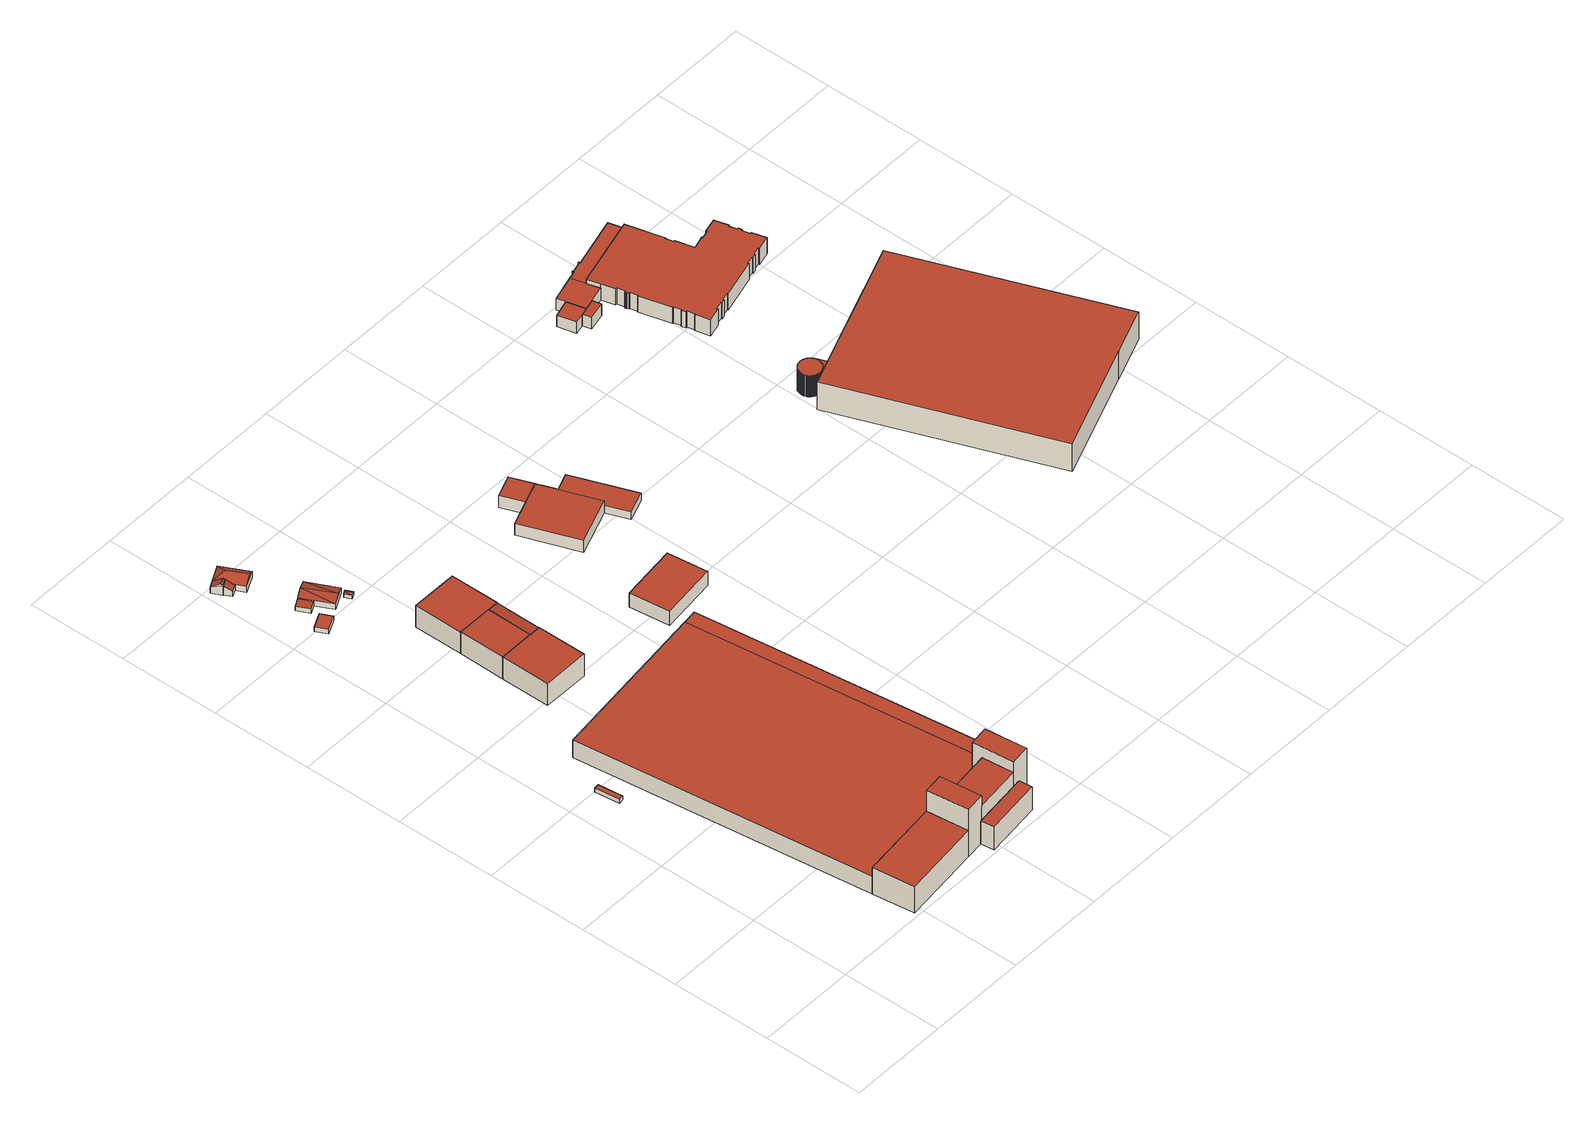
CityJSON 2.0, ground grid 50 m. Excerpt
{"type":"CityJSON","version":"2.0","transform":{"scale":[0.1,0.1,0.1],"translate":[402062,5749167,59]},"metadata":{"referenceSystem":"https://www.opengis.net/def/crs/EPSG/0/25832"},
"CityObjects":{
"building1":{"type":"Building","attributes":{"Gemeindeschluessel":"05515000","Geometrietyp2DReferenz":"3000","function":"31001_2000","roofType":"1000","measuredHeight":2.34},"geometry":[{"type":"Solid","lod":"2","boundaries":[[[[0,1,2,3]],[[4,5,1,0]],[[6,7,5,4]],[[3,2,7,6]],[[4,0,3,6]],[[1,5,7,2]]]],"semantics":{"surfaces":[{"type":"WallSurface"},{"type":"RoofSurface"},{"type":"GroundSurface"}],"values":[[0,0,0,0,1,2]]}}]},
"building2":{"type":"Building","attributes":{"Gemeindeschluessel":"05515000","Geometrietyp2DReferenz":"3000","function":"31001_1310","roofType":"1000","measuredHeight":2.65},"geometry":[{"type":"Solid","lod":"2","boundaries":[[[[8,9,10,11]],[[12,13,9,8]],[[14,15,13,12]],[[11,10,15,14]],[[12,8,11,14]],[[9,13,15,10]]]],"semantics":{"surfaces":[{"type":"WallSurface"},{"type":"RoofSurface"},{"type":"GroundSurface"}],"values":[[0,0,0,0,1,2]]}}]},
"building3":{"type":"Building","attributes":{"Gemeindeschluessel":"05515000","Geometrietyp2DReferenz":"3000","function":"31001_2000"},"address":[{"country":"Germany","locality":"Münster","thoroughfareNumber":"33","thoroughfareName":"Lübecker Straße"}],"children":["building3-1","building3-2","building3-3","building3-4","building3-5","building3-6","building3-7","building3-8"]},
"building3-1":{"type":"BuildingPart","attributes":{"roofType":"1000","measuredHeight":26.95},"parents":["building3"],"geometry":[{"type":"Solid","lod":"2","boundaries":[[[[16,17,18,19]],[[20,21,22,23,24,25,26]],[[27,28,18,17,29]],[[26,27,29,30,20]],[[21,31,30,29,17,16,22]],[[20,30,31,21]],[[22,16,19,32,33,34,23]],[[23,34,33,24]],[[35,36,32,19,18,28]],[[24,33,32,36,35,25]],[[27,26,25,35,28]]]],"semantics":{"surfaces":[{"type":"RoofSurface"},{"type":"GroundSurface"},{"type":"WallSurface"},{"type":"ClosureSurface"}],"values":[[0,1,2,3,2,3,2,3,2,3,3]]}}]},
"building3-2":{"type":"BuildingPart","attributes":{"roofType":"1000","measuredHeight":20.99},"parents":["building3"],"geometry":[{"type":"Solid","lod":"2","boundaries":[[[[37,32,36,38]],[[24,39,40,25]],[[25,35,36,32,33,24]],[[33,32,37,41]],[[24,33,41,39]],[[39,41,37,38,42,40]],[[42,38,36,35]],[[25,40,42,35]]]],"semantics":{"surfaces":[{"type":"RoofSurface"},{"type":"GroundSurface"},{"type":"ClosureSurface"},{"type":"WallSurface"}],"values":[[0,1,2,3,2,2,3,2]]}}]},
"building3-3":{"type":"BuildingPart","attributes":{"roofType":"1000","measuredHeight":9.86},"parents":["building3"],"geometry":[{"type":"Solid","lod":"2","boundaries":[[[[43,44,45,46,47]],[[47,46,48,49]],[[50,51,27,29,43,47,49]],[[45,20,26,52,53,48,46]],[[44,43,29,30]],[[44,30,20,45]],[[20,30,29,27,26]],[[52,51,50,53]],[[53,50,49,48]],[[26,27,51,52]]]],"semantics":{"surfaces":[{"type":"WallSurface"},{"type":"RoofSurface"},{"type":"GroundSurface"},{"type":"ClosureSurface"}],"values":[[0,0,1,2,0,3,3,3,3,3]]}}]},
"building3-4":{"type":"BuildingPart","attributes":{"roofType":"1000","measuredHeight":13.18},"parents":["building3"],"geometry":[{"type":"Solid","lod":"2","boundaries":[[[[54,55,23,34]],[[56,57,55,54]],[[58,59,57,56]],[[54,34,33,41,58,56]],[[39,24,23,55,57,59]],[[24,33,34,23]],[[39,41,33,24]],[[59,58,41,39]]]],"semantics":{"surfaces":[{"type":"WallSurface"},{"type":"RoofSurface"},{"type":"GroundSurface"},{"type":"ClosureSurface"}],"values":[[0,0,0,1,2,3,3,3]]}}]},
"building3-5":{"type":"BuildingPart","attributes":{"roofType":"1000","measuredHeight":9.77},"parents":["building3"],"geometry":[{"type":"Solid","lod":"2","boundaries":[[[[60,61,45,44]],[[62,63,61,60]],[[31,21,63,62]],[[62,60,44,30,31]],[[61,63,21,20,45]],[[21,31,30,20]],[[20,30,44,45]]]],"semantics":{"surfaces":[{"type":"WallSurface"},{"type":"RoofSurface"},{"type":"GroundSurface"},{"type":"ClosureSurface"}],"values":[[0,0,0,1,2,3,3]]}}]},
"building3-6":{"type":"BuildingPart","attributes":{"roofType":"1000","measuredHeight":26.84},"parents":["building3"],"geometry":[{"type":"Solid","lod":"2","boundaries":[[[[64,65,66,67]],[[53,52,40,39,59,68]],[[69,66,65,70]],[[50,53,68,69,70]],[[50,70,65,64,71,51]],[[53,50,51,52]],[[38,42,71,64,67,37]],[[41,39,40,42,38,37]],[[40,52,51,71,42]],[[59,58,41,37,67,66,69,68]],[[41,58,59,39]]]],"semantics":{"surfaces":[{"type":"RoofSurface"},{"type":"GroundSurface"},{"type":"WallSurface"},{"type":"ClosureSurface"}],"values":[[0,1,2,3,2,3,2,3,3,2,3]]}}]},
"building3-7":{"type":"BuildingPart","attributes":{"roofType":"1000","measuredHeight":14.98},"parents":["building3"],"geometry":[{"type":"Solid","lod":"2","boundaries":[[[[72,73,68,69]],[[74,49,48,73,72]],[[74,72,69,70]],[[73,48,53,68]],[[49,74,70,50]],[[49,50,53,48]],[[53,50,70,69,68]]]],"semantics":{"surfaces":[{"type":"WallSurface"},{"type":"RoofSurface"},{"type":"GroundSurface"},{"type":"ClosureSurface"}],"values":[[0,0,1,2,0,3,3]]}}]},
"building3-8":{"type":"BuildingPart","attributes":{"roofType":"1000","measuredHeight":10.21},"parents":["building3"],"geometry":[{"type":"Solid","lod":"2","boundaries":[[[[35,28,71,42]],[[26,25,40,52]],[[51,71,28,27]],[[51,27,26,52]],[[27,28,35,25,26]],[[25,35,42,40]],[[42,71,51,52,40]]]],"semantics":{"surfaces":[{"type":"RoofSurface"},{"type":"GroundSurface"},{"type":"WallSurface"},{"type":"ClosureSurface"}],"values":[[0,1,2,3,3,3,3]]}}]},
"building4":{"type":"Building","attributes":{"Gemeindeschluessel":"05515000","Geometrietyp2DReferenz":"3000","function":"31001_1100","roofType":"2100","measuredHeight":5.13},"geometry":[{"type":"Solid","lod":"2","boundaries":[[[[75,76,77,78]],[[79,80,76,75]],[[81,82,80,79]],[[78,77,82,81]],[[79,75,78,81]],[[76,80,82,77]]]],"semantics":{"surfaces":[{"type":"WallSurface"},{"type":"RoofSurface"},{"type":"GroundSurface"}],"values":[[0,0,0,0,1,2]]}}]},
"building5":{"type":"Building","attributes":{"Gemeindeschluessel":"05515000","Geometrietyp2DReferenz":"3000","function":"31001_1000"},"address":[{"country":"Germany","locality":"Münster","thoroughfareNumber":"12","thoroughfareName":"Antwerpener Straße"}],"children":["building5-1","building5-2"]},
"building5-1":{"type":"BuildingPart","attributes":{"roofType":"3100","measuredHeight":6.19},"parents":["building5"],"geometry":[{"type":"Solid","lod":"2","boundaries":[[[[83,84,85,86]],[[75,87,88,89,79]],[[86,85,87,75]],[[90,83,91,79]],[[75,92,86]],[[86,92,91,83]],[[79,91,92,75]],[[84,88,87,85]],[[90,79,89]],[[84,83,90,89,88]]]],"semantics":{"surfaces":[{"type":"WallSurface"},{"type":"RoofSurface"},{"type":"GroundSurface"},{"type":"ClosureSurface"}],"values":[[0,0,0,0,0,1,1,2,0,3]]}}]},
"building5-2":{"type":"BuildingPart","attributes":{"roofType":"5000","measuredHeight":6.25},"parents":["building5"],"geometry":[{"type":"Solid","lod":"2","boundaries":[[[[93,94,95,96]],[[97,98,94,93]],[[99,100,98,97]],[[89,88,100,99]],[[96,95,84,83,101]],[[93,96,102,103]],[[96,101,102]],[[90,89,99,97,103,102,101]],[[103,97,93]],[[94,98,100,88,84,95]],[[90,101,83]],[[88,89,90,83,84]]]],"semantics":{"surfaces":[{"type":"WallSurface"},{"type":"RoofSurface"},{"type":"GroundSurface"},{"type":"ClosureSurface"}],"values":[[0,0,0,0,0,1,1,1,0,2,0,3]]}}]},
"building6":{"type":"Building","attributes":{"Gemeindeschluessel":"05515000","Geometrietyp2DReferenz":"3000","function":"31001_1310","roofType":"2100","measuredHeight":2.73},"geometry":[{"type":"Solid","lod":"2","boundaries":[[[[104,105,106,107]],[[108,109,105,104]],[[110,111,109,108]],[[107,106,111,110]],[[108,104,107,110]],[[105,109,111,106]]]],"semantics":{"surfaces":[{"type":"WallSurface"},{"type":"RoofSurface"},{"type":"GroundSurface"}],"values":[[0,0,0,0,1,2]]}}]},
"building7":{"type":"Building","attributes":{"Gemeindeschluessel":"05515000","Geometrietyp2DReferenz":"3000","function":"31001_1000","roofType":"3100","measuredHeight":4.43},"address":[{"country":"Germany","locality":"Münster","thoroughfareNumber":"10","thoroughfareName":"Antwerpener Straße"}],"geometry":[{"type":"Solid","lod":"2","boundaries":[[[[112,113,114,115]],[[116,117,113,112]],[[118,119,117,116]],[[120,121,119,118]],[[115,114,121,120]],[[122,115,120]],[[120,123,122]],[[112,122,123]],[[123,118,116,112]],[[122,112,115]],[[120,118,123]],[[113,117,119,121,114]]]],"semantics":{"surfaces":[{"type":"WallSurface"},{"type":"RoofSurface"},{"type":"GroundSurface"}],"values":[[0,0,0,0,0,1,1,1,1,0,0,2]]}}]},
"building8":{"type":"Building","attributes":{"Gemeindeschluessel":"05515000","Geometrietyp2DReferenz":"3000","function":"31001_2000"},"address":[{"country":"Germany","locality":"Münster","thoroughfareNumber":"8","thoroughfareName":"Antwerpener Straße"}],"children":["building8-1","building8-2","building8-3"]},
"building8-1":{"type":"BuildingPart","attributes":{"roofType":"1000","measuredHeight":12.4},"parents":["building8"],"geometry":[{"type":"Solid","lod":"2","boundaries":[[[[124,125,126,127]],[[128,129,125,124]],[[130,131,129,128]],[[127,126,132,133]],[[130,128,124,127,133]],[[125,129,131,132,126]],[[131,130,133,132]]]],"semantics":{"surfaces":[{"type":"WallSurface"},{"type":"RoofSurface"},{"type":"GroundSurface"},{"type":"ClosureSurface"}],"values":[[0,0,0,0,1,2,3]]}}]},
"building8-2":{"type":"BuildingPart","attributes":{"roofType":"1000","measuredHeight":12.42},"parents":["building8"],"geometry":[{"type":"Solid","lod":"2","boundaries":[[[[133,132,134,135,136]],[[137,138,139,131,130]],[[130,133,136,137]],[[132,131,139,134]],[[131,132,133,130]],[[138,137,136,135]],[[134,139,138,135]]]],"semantics":{"surfaces":[{"type":"WallSurface"},{"type":"RoofSurface"},{"type":"GroundSurface"},{"type":"ClosureSurface"}],"values":[[0,0,1,2,3,0,3]]}}]},
"building8-3":{"type":"BuildingPart","attributes":{"roofType":"1000","measuredHeight":12.37},"parents":["building8"],"geometry":[{"type":"Solid","lod":"2","boundaries":[[[[140,141,142,143]],[[144,145,141,140]],[[135,134,145,144]],[[143,142,139,138]],[[135,144,140,143,138]],[[141,145,134,139,142]],[[134,135,138,139]]]],"semantics":{"surfaces":[{"type":"WallSurface"},{"type":"RoofSurface"},{"type":"GroundSurface"},{"type":"ClosureSurface"}],"values":[[0,0,0,0,1,2,3]]}}]},
"building9":{"type":"Building","attributes":{"Gemeindeschluessel":"05515000","Geometrietyp2DReferenz":"3000","function":"31001_2700","roofType":"3100","measuredHeight":2.67},"geometry":[{"type":"Solid","lod":"2","boundaries":[[[[146,147,148,149]],[[150,151,147,146]],[[152,153,151,150]],[[149,148,153,152]],[[146,154,150]],[[152,155,149]],[[149,155,154]],[[154,146,149]],[[155,152,150]],[[150,154,155]],[[147,151,153,148]]]],"semantics":{"surfaces":[{"type":"WallSurface"},{"type":"RoofSurface"},{"type":"GroundSurface"}],"values":[[0,0,0,0,0,0,1,1,1,1,2]]}}]},
"building10":{"type":"Building","attributes":{"Gemeindeschluessel":"05515000","Geometrietyp2DReferenz":"3000","function":"51009_1610","roofType":"2100","measuredHeight":10.02},"geometry":[{"type":"Solid","lod":"2","boundaries":[[[[156,157,158,159]],[[160,161,157,156]],[[162,163,161,160]],[[159,158,163,162]],[[160,156,159,162]],[[157,161,163,158]]]],"semantics":{"surfaces":[{"type":"WallSurface"},{"type":"RoofSurface"},{"type":"GroundSurface"}],"values":[[0,0,0,0,1,2]]}}]},
"building11":{"type":"Building","attributes":{"Gemeindeschluessel":"05515000","Geometrietyp2DReferenz":"3000","function":"31001_2000","roofType":"1000","measuredHeight":8.17},"address":[{"country":"Germany","locality":"Münster","thoroughfareNumber":"15","thoroughfareName":"Antwerpener Straße"}],"geometry":[{"type":"Solid","lod":"2","boundaries":[[[[164,165,166,167]],[[168,169,165,164]],[[170,171,169,168]],[[167,166,171,170]],[[168,164,167,170]],[[165,169,171,166]]]],"semantics":{"surfaces":[{"type":"WallSurface"},{"type":"RoofSurface"},{"type":"GroundSurface"}],"values":[[0,0,0,0,1,2]]}}]},
"building12":{"type":"Building","attributes":{"Gemeindeschluessel":"05515000","Geometrietyp2DReferenz":"3000","function":"31001_2000"},"address":[{"country":"Germany","locality":"Münster","thoroughfareNumber":"13","thoroughfareName":"Antwerpener Straße"}],"children":["building12-1","building12-2","building12-3"]},
"building12-1":{"type":"BuildingPart","attributes":{"roofType":"1000","measuredHeight":6.79},"parents":["building12"],"geometry":[{"type":"Solid","lod":"2","boundaries":[[[[172,173,174]],[[175,176,172,174]],[[177,178,176,175]],[[179,180,178,177]],[[181,182,183,184]],[[185,186,187,182,181]],[[184,179,177,175,174,185,181]],[[172,176,178,180,183,182,187]],[[186,185,174,173]],[[172,187,186,173]],[[183,180,179,184]]]],"semantics":{"surfaces":[{"type":"WallSurface"},{"type":"RoofSurface"},{"type":"GroundSurface"},{"type":"ClosureSurface"}],"values":[[0,0,0,0,0,0,1,2,0,3,3]]}}]},
"building12-2":{"type":"BuildingPart","attributes":{"roofType":"1000","measuredHeight":4.17},"parents":["building12"],"geometry":[{"type":"Solid","lod":"2","boundaries":[[[[188,189,190,191]],[[173,172,189,188]],[[192,182,187,186]],[[193,194,182,192]],[[191,190,194,193]],[[192,186,173,188,191,193]],[[189,172,187,182,194,190]],[[172,173,186,187]]]],"semantics":{"surfaces":[{"type":"WallSurface"},{"type":"RoofSurface"},{"type":"GroundSurface"},{"type":"ClosureSurface"}],"values":[[0,0,0,0,0,1,2,3]]}}]},
"building12-3":{"type":"BuildingPart","attributes":{"roofType":"1000","measuredHeight":6.72},"parents":["building12"],"geometry":[{"type":"Solid","lod":"2","boundaries":[[[[184,183,195,196]],[[197,198,180,179]],[[196,195,198,197]],[[179,184,196,197]],[[183,180,198,195]],[[183,184,179,180]]]],"semantics":{"surfaces":[{"type":"WallSurface"},{"type":"RoofSurface"},{"type":"GroundSurface"},{"type":"ClosureSurface"}],"values":[[0,0,0,1,2,3]]}}]},
"building13":{"type":"Building","attributes":{"Gemeindeschluessel":"05515000","Geometrietyp2DReferenz":"3000","function":"51003_1205","roofType":"1000","measuredHeight":12.13},"geometry":[{"type":"Solid","lod":"2","boundaries":[[[[199,200,201,202]],[[203,204,200,199]],[[205,206,204,203]],[[207,208,206,205]],[[209,210,208,207]],[[211,212,210,209]],[[213,214,212,211]],[[215,216,214,213]],[[217,218,216,215]],[[219,220,218,217]],[[221,222,220,219]],[[223,224,222,221]],[[225,226,224,223]],[[227,228,226,225]],[[229,230,228,227]],[[231,232,230,229]],[[233,234,232,231]],[[235,236,234,233]],[[237,238,236,235]],[[239,240,238,237]],[[241,242,240,239]],[[243,244,242,241]],[[245,246,244,243]],[[247,248,246,245]],[[249,250,248,247]],[[251,252,250,249]],[[253,254,252,251]],[[255,256,254,253]],[[257,258,256,255]],[[259,260,258,257]],[[261,262,260,259]],[[263,264,262,261]],[[265,266,264,263]],[[267,268,266,265]],[[269,270,268,267]],[[271,272,270,269]],[[273,274,272,271]],[[275,276,274,273]],[[277,278,276,275]],[[279,280,278,277]],[[281,282,280,279]],[[283,284,282,281]],[[285,286,284,283]],[[287,288,286,285]],[[289,290,288,287]],[[291,292,290,289]],[[293,294,292,291]],[[295,296,294,293]],[[297,298,296,295]],[[299,300,298,297]],[[301,302,300,299]],[[303,304,302,301]],[[305,306,304,303]],[[307,308,306,305]],[[309,310,308,307]],[[311,312,310,309]],[[313,314,312,311]],[[315,316,314,313]],[[317,318,316,315]],[[319,320,318,317]],[[321,322,320,319]],[[323,324,322,321]],[[325,326,324,323]],[[327,328,326,325]],[[329,330,328,327]],[[331,332,330,329]],[[333,334,332,331]],[[335,336,334,333]],[[337,338,336,335]],[[339,340,338,337]],[[341,342,340,339]],[[343,344,342,341]],[[345,346,344,343]],[[347,348,346,345]],[[349,350,348,347]],[[351,352,350,349]],[[353,354,352,351]],[[355,356,354,353]],[[357,358,356,355]],[[359,360,358,357]],[[361,362,360,359]],[[363,364,362,361]],[[365,366,364,363]],[[367,368,366,365]],[[369,370,368,367]],[[202,201,370,369]],[[367,365,363,361,359,357,355,353,351,349,347,345,343,341,339,337,335,333,331,329,327,325,323,321,319,317,315,313,311,309,307,305,303,301,299,297,295,293,291,289,287,285,283,281,279,277,275,273,271,269,267,265,263,261,259,257,255,253,251,249,247,245,243,241,239,237,235,233,231,229,227,225,223,221,219,217,215,213,211,209,207,205,203,199,202,369]],[[200,204,206,208,210,212,214,216,218,220,222,224,226,228,230,232,234,236,238,240,242,244,246,248,250,252,254,256,258,260,262,264,266,268,270,272,274,276,278,280,282,284,286,288,290,292,294,296,298,300,302,304,306,308,310,312,314,316,318,320,322,324,326,328,330,332,334,336,338,340,342,344,346,348,350,352,354,356,358,360,362,364,366,368,370,201]]]],"semantics":{"surfaces":[{"type":"WallSurface"},{"type":"RoofSurface"},{"type":"GroundSurface"}],"values":[[0,0,0,0,0,0,0,0,0,0,0,0,0,0,0,0,0,0,0,0,0,0,0,0,0,0,0,0,0,0,0,0,0,0,0,0,0,0,0,0,0,0,0,0,0,0,0,0,0,0,0,0,0,0,0,0,0,0,0,0,0,0,0,0,0,0,0,0,0,0,0,0,0,0,0,0,0,0,0,0,0,0,0,0,0,0,1,2]]}}]},
"building14":{"type":"Building","attributes":{"Gemeindeschluessel":"05515000","Geometrietyp2DReferenz":"3000","function":"31001_2000","roofType":"1000","measuredHeight":3.76},"geometry":[{"type":"Solid","lod":"2","boundaries":[[[[371,372,373,374]],[[375,376,372,371]],[[377,378,376,375]],[[374,373,378,377]],[[375,371,374,377]],[[372,376,378,373]]]],"semantics":{"surfaces":[{"type":"WallSurface"},{"type":"RoofSurface"},{"type":"GroundSurface"}],"values":[[0,0,0,0,1,2]]}}]},
"building15":{"type":"Building","attributes":{"Gemeindeschluessel":"05515000","Geometrietyp2DReferenz":"3000","function":"31001_1000"},"address":[{"country":"Germany","locality":"Münster","thoroughfareNumber":"1","thoroughfareName":"Antwerpener Straße"}],"children":["building15-1","building15-2","building15-3","building15-4"]},
"building15-1":{"type":"BuildingPart","attributes":{"roofType":"1000","measuredHeight":6.65},"parents":["building15"],"geometry":[{"type":"Solid","lod":"2","boundaries":[[[[379,380,381,382]],[[383,384,380,379]],[[385,386,387,384,383]],[[383,379,382,388,385]],[[380,384,387,389,381]],[[386,385,388,390]],[[387,386,390,389]],[[389,390,388,382,381]]]],"semantics":{"surfaces":[{"type":"WallSurface"},{"type":"RoofSurface"},{"type":"GroundSurface"},{"type":"ClosureSurface"}],"values":[[0,0,0,1,2,0,3,3]]}}]},
"building15-2":{"type":"BuildingPart","attributes":{"roofType":"1000","measuredHeight":6.44},"parents":["building15"],"geometry":[{"type":"Solid","lod":"2","boundaries":[[[[391,392,393,394]],[[395,396,387,386]],[[397,398,396,395]],[[394,393,398,397]],[[395,386,399,391,394,397]],[[392,400,387,396,398,393]],[[392,391,399,400]],[[400,399,386,387]]]],"semantics":{"surfaces":[{"type":"WallSurface"},{"type":"RoofSurface"},{"type":"GroundSurface"},{"type":"ClosureSurface"}],"values":[[0,0,0,0,1,2,3,3]]}}]},
"building15-3":{"type":"BuildingPart","attributes":{"roofType":"1000","measuredHeight":6.69},"parents":["building15"],"geometry":[{"type":"MultiSurface","lod":"2","boundaries":[[[401,402,392,391,403]],[[404,405,402,401]],[[406,407,408,409]],[[410,382,381,407,406]],[[409,404,401,403,411,410,406]],[[389,392,402,405,408,407,381]],[[382,410,411,388]],[[382,388,390,389,381]],[[399,388,411,403,391]],[[392,400,399,391]],[[405,404,409,408]]],"semantics":{"surfaces":[{"type":"WallSurface"},{"type":"RoofSurface"},{"type":"GroundSurface"},{"type":"ClosureSurface"}],"values":[0,0,0,0,1,2,0,3,0,3,3]}}]},
"building15-4":{"type":"BuildingPart","attributes":{"roofType":"1000","measuredHeight":6.69},"parents":["building15"],"geometry":[{"type":"Solid","lod":"2","boundaries":[[[[412,413,414,415]],[[416,417,413,412]],[[418,419,417,416]],[[420,421,419,418]],[[422,423,421,420]],[[424,425,423,422]],[[426,427,425,424]],[[409,408,427,426]],[[428,429,405,404]],[[430,431,429,428]],[[415,414,431,430]],[[428,404,409,426,424,422,420,418,416,412,415,430]],[[413,417,419,421,423,425,427,408,405,429,431,414]],[[405,408,409,404]]]],"semantics":{"surfaces":[{"type":"WallSurface"},{"type":"RoofSurface"},{"type":"GroundSurface"},{"type":"ClosureSurface"}],"values":[[0,0,0,0,0,0,0,0,0,0,0,1,2,3]]}}]},
"building16":{"type":"Building","attributes":{"Gemeindeschluessel":"05515000","Geometrietyp2DReferenz":"3000","function":"31001_2000","roofType":"1000","measuredHeight":15.76},"address":[{"country":"Germany","locality":"Münster","thoroughfareNumber":"10","thoroughfareName":"Deventerstraße"}],"geometry":[{"type":"Solid","lod":"2","boundaries":[[[[432,433,434,435]],[[436,437,433,432]],[[438,439,437,436]],[[440,441,439,438]],[[442,443,441,440]],[[435,434,443,442]],[[440,438,436,432,435,442]],[[433,437,439,441,443,434]]]],"semantics":{"surfaces":[{"type":"WallSurface"},{"type":"RoofSurface"},{"type":"GroundSurface"}],"values":[[0,0,0,0,0,0,1,2]]}}]},
"building17":{"type":"Building","attributes":{"Gemeindeschluessel":"05515000","Geometrietyp2DReferenz":"3000","function":"31001_2000","roofType":"1000","measuredHeight":9.1},"geometry":[{"type":"Solid","lod":"2","boundaries":[[[[444,445,446,447]],[[448,449,445,444]],[[450,451,449,448]],[[452,453,451,450]],[[454,455,453,452]],[[456,457,455,454]],[[458,459,457,456]],[[460,461,459,458]],[[462,463,461,460]],[[464,465,463,462]],[[466,467,465,464]],[[468,469,467,466]],[[470,471,469,468]],[[472,473,471,470]],[[474,475,473,472]],[[476,477,475,474]],[[478,479,477,476]],[[480,481,479,478]],[[482,483,481,480]],[[484,485,483,482]],[[486,487,485,484]],[[488,489,487,486]],[[490,491,489,488]],[[492,493,491,490]],[[494,495,493,492]],[[496,497,495,494]],[[498,499,497,496]],[[500,501,499,498]],[[502,503,501,500]],[[504,505,503,502]],[[506,507,505,504]],[[508,509,507,506]],[[510,511,509,508]],[[512,513,511,510]],[[514,515,513,512]],[[516,517,515,514]],[[518,519,517,516]],[[520,521,519,518]],[[522,523,521,520]],[[524,525,523,522]],[[526,527,525,524]],[[528,529,527,526]],[[530,531,529,528]],[[532,533,531,530]],[[534,535,533,532]],[[536,537,535,534]],[[538,539,537,536]],[[540,541,539,538]],[[542,543,541,540]],[[544,545,543,542]],[[546,547,545,544]],[[548,549,547,546]],[[550,551,549,548]],[[552,553,551,550]],[[554,555,553,552]],[[556,557,555,554]],[[447,446,557,556]],[[554,552,550,548,546,544,542,540,538,536,534,532,530,528,526,524,522,520,518,516,514,512,510,508,506,504,502,500,498,496,494,492,490,488,486,484,482,480,478,476,474,472,470,468,466,464,462,460,458,456,454,452,450,448,444,447,556]],[[445,449,451,453,455,457,459,461,463,465,467,469,471,473,475,477,479,481,483,485,487,489,491,493,495,497,499,501,503,505,507,509,511,513,515,517,519,521,523,525,527,529,531,533,535,537,539,541,543,545,547,549,551,553,555,557,446]]]],"semantics":{"surfaces":[{"type":"WallSurface"},{"type":"RoofSurface"},{"type":"GroundSurface"}],"values":[[0,0,0,0,0,0,0,0,0,0,0,0,0,0,0,0,0,0,0,0,0,0,0,0,0,0,0,0,0,0,0,0,0,0,0,0,0,0,0,0,0,0,0,0,0,0,0,0,0,0,0,0,0,0,0,0,0,1,2]]}}]},
"building18":{"type":"Building","attributes":{"Gemeindeschluessel":"05515000","Geometrietyp2DReferenz":"3000","function":"31001_2500","roofType":"1000","measuredHeight":1.72},"geometry":[{"type":"Solid","lod":"2","boundaries":[[[[558,559,560,561]],[[562,563,559,558]],[[564,565,563,562]],[[561,560,565,564]],[[562,558,561,564]],[[559,563,565,560]]]],"semantics":{"surfaces":[{"type":"WallSurface"},{"type":"RoofSurface"},{"type":"GroundSurface"}],"values":[[0,0,0,0,1,2]]}}]}
},
"vertices":[
[163,1367,40],[163,1367,17],[187,1370,17],[187,1370,40],[148,1488,40],[148,1488,17],[172,1491,40],[172,1491,17],
[148,2934,50],[148,2934,24],[222,2972,24],[222,2972,50],[120,2989,50],[120,2989,24],[194,3027,50],[194,3027,24],
[1294,115,285],[1269,321,285],[1173,310,285],[1197,103,285],[1269,321,15],[1269,320,15],[1294,115,15],[1235,108,15],[1197,103,15],[1179,260,15],[1173,310,15],[1173,310,114],[1173,310,118],[1269,321,114],[1269,321,113],[1269,320,113],[1197,103,225],[1197,103,147],[1235,108,147],[1179,260,118],[1179,260,225],
[958,73,225],[939,230,225],[958,73,15],[939,230,15],[958,73,147],[939,230,118],
[1087,1798,114],[1087,1798,113],[1087,1798,15],[248,1693,15],[248,1693,114],[431,221,15],[431,221,114],[834,269,114],[933,281,114],[933,281,15],[834,269,15],
[1243,41,147],[1243,41,15],[958,5,147],[958,5,15],[949,72,147],[949,72,15],
[1159,1807,113],[1159,1807,15],[1344,329,113],[1344,329,15],
[933,281,284],[834,269,284],[860,61,284],[958,73,284],[860,61,15],[860,61,165],[834,269,165],[933,281,118],
[457,11,165],[457,11,15],[431,221,165],
[36,3412,86],[36,3412,34],[54,3376,34],[54,3376,62],[70,3430,86],[70,3430,34],[89,3393,62],[89,3393,34],
[44,3481,65],[44,3481,31],[10,3463,31],[10,3463,65],[36,3412,31],[70,3430,31],[70,3430,66],[45,3479,66],[65,3439,93],[31,3422,93],
[194,3391,66],[194,3391,31],[126,3523,31],[126,3523,66],[112,3349,66],[112,3349,31],[89,3393,66],[89,3393,31],[44,3481,66],[106,3461,93],[153,3370,93],
[204,3152,52],[204,3152,24],[164,3132,24],[164,3132,49],[235,3090,52],[235,3090,24],[196,3070,49],[196,3070,24],
[278,3007,56],[278,3007,25],[367,3053,25],[367,3053,56],[235,3090,56],[235,3090,25],[204,3152,56],[204,3152,25],[293,3198,56],[293,3198,25],[323,3030,69],[248,3175,69],
[661,1982,126],[661,1982,2],[662,2228,2],[662,2228,126],[428,1983,126],[428,1983,2],[429,2227,126],[429,2227,2],[606,2228,2],[606,2228,126],
[607,2457,2],[607,2457,125],[607,2457,126],[430,2457,126],[430,2457,125],[430,2457,2],
[664,2702,125],[664,2702,2],[431,2703,2],[431,2703,125],[663,2457,125],[663,2457,2],
[352,3027,47],[352,3027,26],[368,2994,26],[368,2994,47],[375,3039,47],[375,3039,26],[391,3006,47],[391,3006,26],[363,3033,53],[380,3000,53],
[606,2228,127],[606,2228,27],[662,2228,27],[662,2228,123],[607,2457,127],[607,2457,27],[663,2457,123],[663,2457,27],
[1353,2120,115],[1353,2120,34],[1069,2085,34],[1069,2085,115],[1378,1921,115],[1378,1921,34],[1094,1886,115],[1094,1886,34],
[1434,2531,31],[1434,2531,73],[1434,2531,99],[1199,2442,99],[1199,2442,31],[1091,2727,99],[1091,2727,31],[1217,2774,99],[1217,2774,31],[1360,2731,99],[1360,2731,31],[1327,2816,31],[1327,2816,99],[1359,2731,99],[1359,2731,73],[1359,2731,31],
[1475,2421,73],[1475,2421,31],[1589,2463,31],[1589,2463,73],[1360,2731,73],[1471,2773,73],[1471,2773,31],
[1285,2928,31],[1285,2928,99],[1175,2886,99],[1175,2886,31],
[2605,2352,153],[2605,2352,32],[2606,2357,32],[2606,2357,153],[2604,2348,153],[2604,2348,32],[2602,2344,153],[2602,2344,32],[2601,2340,153],[2601,2340,32],[2599,2337,153],[2599,2337,32],[2597,2334,153],[2597,2334,32],[2595,2331,153],[2595,2331,32],[2592,2328,153],[2592,2328,32],[2590,2326,153],[2590,2326,32],[2588,2324,153],[2588,2324,32],[2585,2322,153],[2585,2322,32],[2583,2320,153],[2583,2320,32],[2580,2319,153],[2580,2319,32],[2577,2317,153],[2577,2317,32],[2574,2316,153],[2574,2316,32],[2570,2314,153],[2570,2314,32],[2566,2313,153],[2566,2313,32],[2562,2312,153],[2562,2312,32],[2557,2312,153],[2557,2312,32],[2552,2312,153],[2552,2312,32],[2547,2312,153],[2547,2312,32],[2543,2313,153],[2543,2313,32],[2540,2314,153],[2540,2314,32],[2536,2315,153],[2536,2315,32],[2532,2316,153],[2532,2316,32],[2529,2318,153],[2529,2318,32],[2526,2319,153],[2526,2319,32],[2523,2321,153],[2523,2321,32],[2521,2323,153],[2521,2323,32],[2519,2325,153],[2519,2325,32],[2516,2327,153],[2516,2327,32],[2514,2329,153],[2514,2329,32],[2512,2332,153],[2512,2332,32],[2509,2335,153],[2509,2335,32],[2507,2338,153],[2507,2338,32],[2506,2341,153],[2506,2341,32],[2504,2345,153],[2504,2345,32],[2502,2350,153],[2502,2350,32],[2501,2354,153],[2501,2354,32],[2500,2359,153],[2500,2359,32],[2500,2363,153],[2500,2363,32],[2500,2367,153],[2500,2367,32],[2500,2371,153],[2500,2371,32],[2501,2375,153],[2501,2375,32],[2502,2378,153],[2502,2378,32],[2503,2382,153],[2503,2382,32],[2504,2385,153],[2504,2385,32],[2505,2387,153],[2505,2387,32],[2506,2390,153],[2506,2390,32],[2508,2393,153],[2508,2393,32],[2509,2396,153],[2509,2396,32],[2512,2399,153],[2512,2399,32],[2514,2401,153],[2514,2401,32],[2517,2404,153],[2517,2404,32],[2520,2407,153],[2520,2407,32],[2523,2410,153],[2523,2410,32],[2527,2412,153],[2527,2412,32],[2531,2414,153],[2531,2414,32],[2536,2416,153],[2536,2416,32],[2540,2417,153],[2540,2417,32],[2545,2418,153],[2545,2418,32],[2550,2419,153],[2550,2419,32],[2555,2419,153],[2555,2419,32],[2559,2419,153],[2559,2419,32],[2563,2418,153],[2563,2418,32],[2567,2417,153],[2567,2417,32],[2571,2416,153],[2571,2416,32],[2575,2415,153],[2575,2415,32],[2578,2413,153],[2578,2413,32],[2581,2411,153],[2581,2411,32],[2583,2410,153],[2583,2410,32],[2586,2408,153],[2586,2408,32],[2588,2406,153],[2588,2406,32],[2591,2404,153],[2591,2404,32],[2593,2402,153],[2593,2402,32],[2595,2399,153],[2595,2399,32],[2597,2396,153],[2597,2396,32],[2599,2393,153],[2599,2393,32],[2601,2389,153],[2601,2389,32],[2603,2385,153],[2603,2385,32],[2605,2381,153],[2605,2381,32],[2606,2376,153],[2606,2376,32],[2607,2371,153],[2607,2371,32],[2607,2366,153],[2607,2366,32],[2607,2362,153],[2607,2362,32],
[2670,2445,70],[2670,2445,32],[2605,2420,32],[2605,2420,70],[2693,2384,70],[2693,2384,32],[2628,2359,70],[2628,2359,32],
[2323,3303,100],[2323,3303,34],[2312,3345,34],[2312,3345,100],[2234,3280,100],[2234,3280,34],[2223,3321,100],[2223,3321,98],[2223,3321,34],[2261,3331,100],[2261,3331,34],[2261,3331,98],
[2236,3424,98],[2236,3424,34],[2151,3401,34],[2151,3401,98],[2222,3323,98],[2222,3323,34],[2175,3311,98],[2175,3311,34],[2261,3332,98],[2261,3332,34],
[2225,3467,101],[2225,3467,34],[2236,3424,101],[2355,3502,101],[2355,3502,34],[2391,3366,101],[2391,3366,34],[2374,3430,34],[2374,3430,101],[2312,3345,101],[2261,3331,101],
[2396,3517,101],[2396,3517,34],[2394,3522,34],[2394,3522,101],[2449,3531,101],[2449,3531,34],[2448,3536,101],[2448,3536,34],[2450,3536,101],[2450,3536,34],[2452,3528,101],[2452,3528,34],[2708,3597,101],[2708,3597,34],[2728,3524,101],[2728,3524,34],[2394,3513,101],[2394,3513,34],[2392,3521,101],[2392,3521,34],
[2473,2259,190],[2473,2259,32],[2877,1215,32],[2877,1215,190],[3019,2471,190],[3019,2471,32],[3251,2561,190],[3251,2561,32],[3656,1517,190],[3656,1517,32],[3423,1427,190],[3423,1427,32],
[2422,3252,124],[2422,3252,33],[2423,3252,33],[2423,3252,124],[2420,3260,124],[2420,3260,33],[2426,3261,124],[2426,3261,33],[2416,3300,124],[2416,3300,33],[2409,3298,124],[2409,3298,33],[2391,3366,124],[2391,3366,33],[2374,3430,124],[2374,3430,33],[2728,3524,124],[2728,3524,33],[2777,3340,124],[2777,3340,33],[2773,3339,124],[2773,3339,33],[2783,3300,124],[2783,3300,33],[2788,3302,124],[2788,3302,33],[2812,3211,124],[2812,3211,33],[2877,3229,124],[2877,3229,33],[2878,3224,124],[2878,3224,33],[2917,3235,124],[2917,3235,33],[2915,3240,124],[2915,3240,33],[2986,3258,124],[2986,3258,33],[3005,3188,124],[3005,3188,33],[2999,3187,124],[2999,3187,33],[3010,3148,124],[3010,3148,33],[3015,3150,124],[3015,3150,33],[3020,3130,124],[3020,3130,33],[3015,3129,124],[3015,3129,33],[3025,3090,124],[3025,3090,33],[3030,3092,124],[3030,3092,33],[3049,3021,124],[3049,3021,33],[2979,3002,124],[2979,3002,33],[2978,3008,124],[2978,3008,33],[2939,2997,124],[2939,2997,33],[2941,2992,124],[2941,2992,33],[2921,2987,124],[2921,2987,33],[2920,2992,124],[2920,2992,33],[2881,2982,124],[2881,2982,33],[2883,2977,124],[2883,2977,33],[2689,2925,124],[2689,2925,33],[2688,2930,124],[2688,2930,33],[2649,2920,124],[2649,2920,33],[2651,2915,124],[2651,2915,33],[2631,2909,124],[2631,2909,33],[2630,2914,124],[2630,2914,33],[2591,2904,124],[2591,2904,33],[2593,2899,124],[2593,2899,33],[2523,2880,124],[2523,2880,33],[2504,2951,124],[2504,2951,33],[2509,2952,124],[2509,2952,33],[2499,2990,124],[2499,2990,33],[2494,2989,124],[2494,2989,33],[2488,3009,124],[2488,3009,33],[2493,3010,124],[2493,3010,33],[2483,3048,124],[2483,3048,33],[2478,3047,124],[2478,3047,33],[2437,3202,124],[2437,3202,33],[2441,3203,124],[2441,3203,33],[2431,3242,124],[2431,3242,33],[2426,3240,124],[2426,3240,33],
[3324,2588,45],[3324,2588,28],[3298,2578,28],[3298,2578,45],[3332,2568,45],[3332,2568,28],[3306,2558,45],[3306,2558,28]
]}
